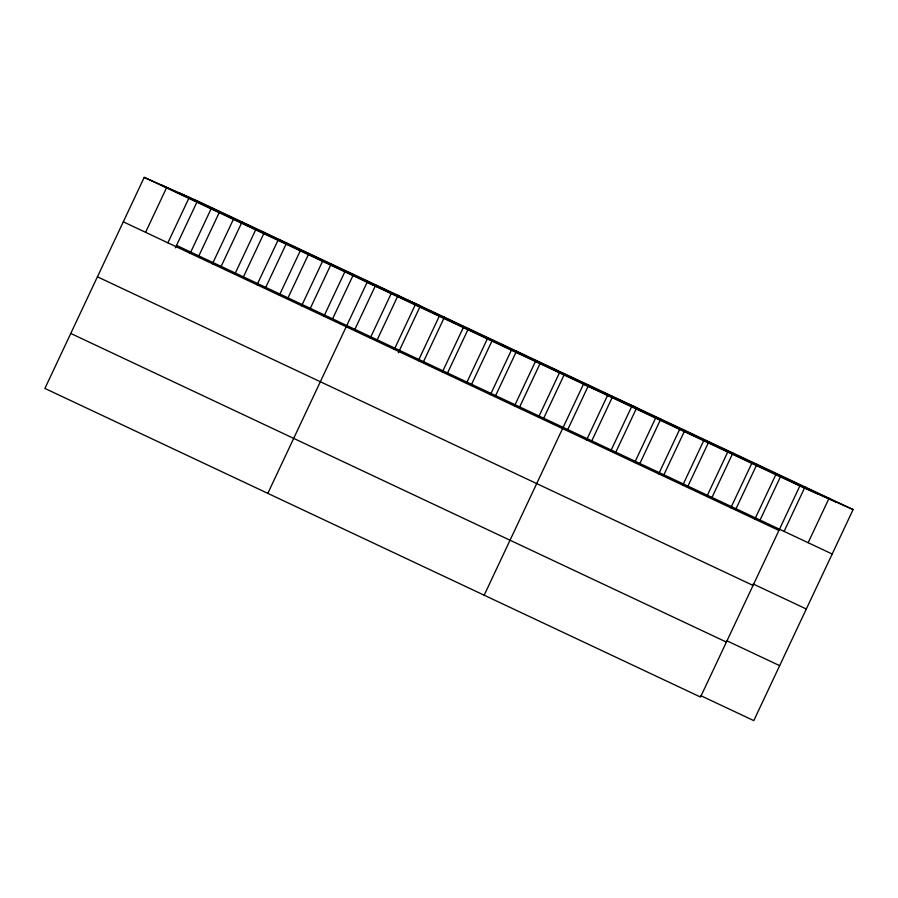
<?xml version="1.0" encoding="UTF-8"?>
<svg xmlns="http://www.w3.org/2000/svg" width="898" height="898" viewBox="0 0 898 898"><rect width="100%" height="100%" fill="white"/><g stroke="black" fill="none" stroke-linecap="round" stroke-linejoin="round"><path stroke-width="1.35" d="M853.1 509.57L197.47 200.95L144.208 177.377L44.9 388.43L700.53 697.05L799.837 485.998L853.1 509.57L753.792 720.623L700.642 695.602M145.588 232.324L166.5 187.873M167.881 242.819L188.793 198.368M175.402 247.848L197.47 200.95M190.174 253.315L211.086 208.864M198.851 255.896L219.763 211.445M212.456 263.81L233.379 219.348M221.144 266.392L242.056 221.941M234.748 274.294L255.672 229.843M243.425 276.887L264.349 232.425M257.041 284.789L277.965 240.338M265.718 287.371L286.642 242.92M279.334 295.285L300.246 250.834M288.011 297.867L308.934 253.416M301.627 305.78L322.539 261.329M310.304 308.362L331.216 263.911M323.92 316.276L344.832 271.813M332.597 318.857L353.509 274.406M267.817 493.361L367.125 282.309L420.387 305.881L398.319 352.779M354.89 329.341L375.802 284.891M370.245 338.075L391.169 293.624M377.182 339.837L398.095 295.386M394.289 349.401L415.202 304.938M418.322 360.715L439.245 316.264M423.508 361.647L444.431 317.196M442.366 372.03L463.289 327.579M447.552 372.962L468.464 328.511M466.41 383.345L487.322 338.894M471.585 384.277L492.508 339.826M490.443 394.66L511.366 350.209M495.629 395.603L516.541 351.14M514.487 405.975L535.399 361.524M519.673 406.917L540.585 362.455M538.519 417.289L559.443 372.838M543.705 418.232L564.629 373.781M484.168 595.206L583.487 384.153L636.738 407.726L615.826 452.177M567.749 429.547L588.661 385.096M586.607 439.919L607.519 395.468M591.782 440.862L612.705 396.411M610.64 451.245L631.563 406.783M634.684 462.56L655.596 418.109M639.87 463.491L660.782 419.04M658.728 473.875L679.64 429.424M663.903 474.806L684.826 430.355M682.761 485.189L703.684 440.738M687.947 486.121L708.859 441.67M706.805 496.504L727.717 452.053M711.979 497.447L732.903 452.985M730.837 507.819L751.761 463.368M736.023 508.762L756.947 464.3M754.881 519.134L775.805 474.683M760.067 520.077L780.979 475.626M784.1 531.391L805.023 486.941M808.144 542.706L829.056 498.255M179.903 193.171L835.522 501.791M161.786 185.156L817.416 493.777M144.208 177.377L799.837 485.998M176.558 245.401L832.188 554.021M123.295 221.828L778.925 530.449M753.175 583.981L806.314 609.001M97.422 276.808L753.052 585.429M726.516 640.622L779.655 665.643M70.774 333.45L726.392 642.07"/></g></svg>
